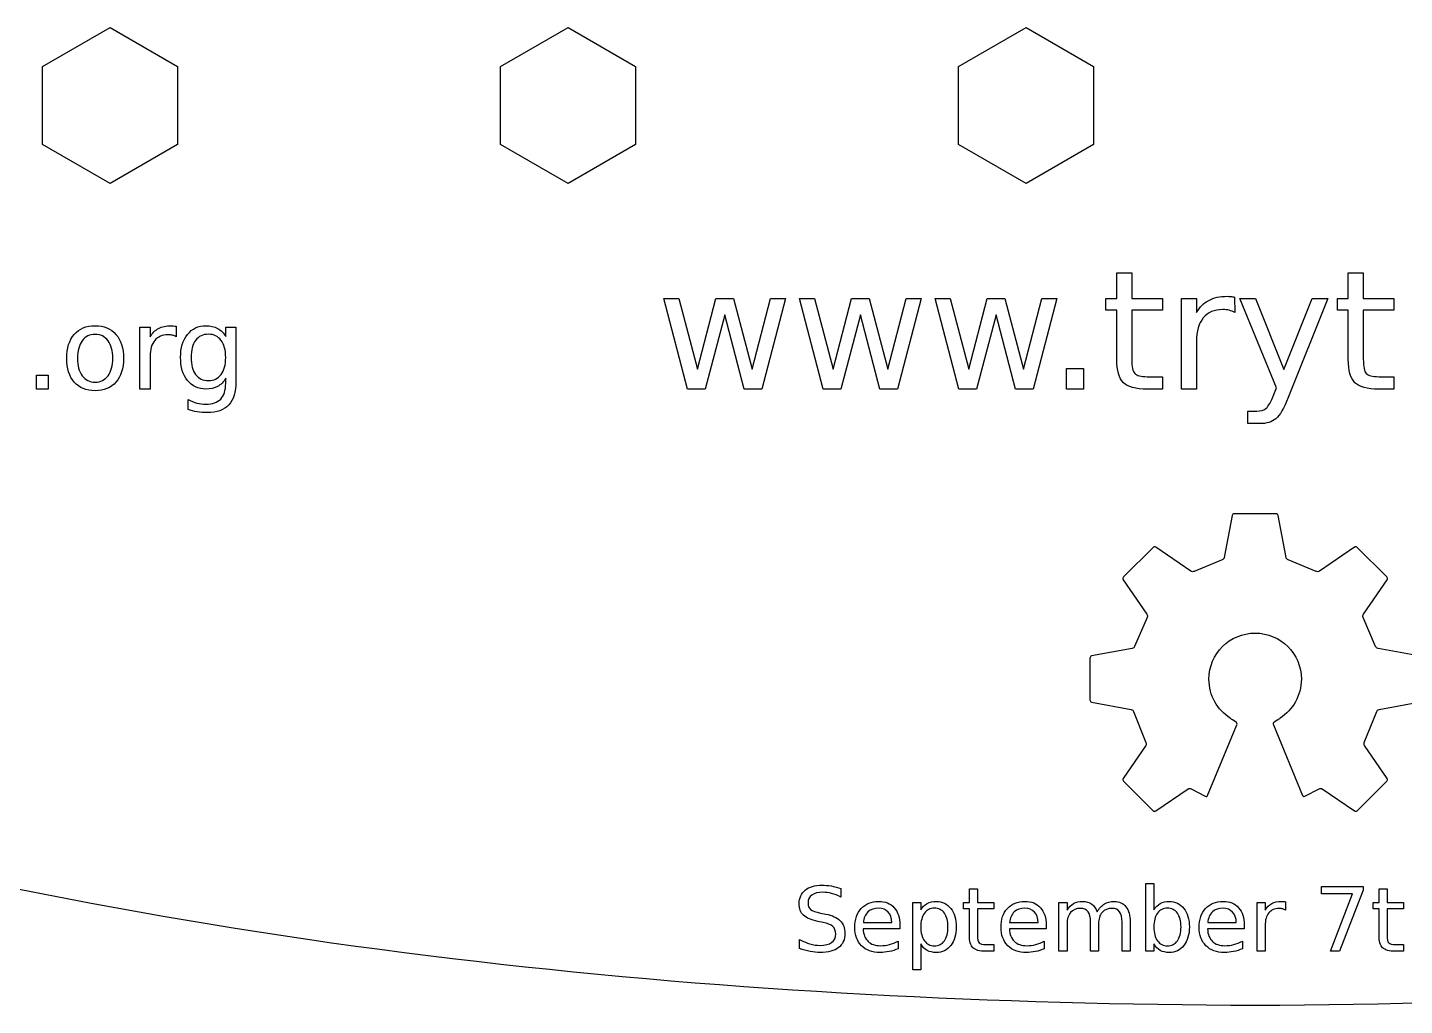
# Model space of a CAD drawing. Extents: x 5 to 370, y 6 to 136.
# Drawn here: x 52.22 to 101.95, y 5.57 to 40.89 of the extents above; entities that cross this region are included whole.
import ezdxf

# ---------------------------------------------------------------- set-up
doc = ezdxf.new("R2010")
doc.units = 0
doc.layers.get('0').update_dxf_attribs({"linetype": 'CONTINUOUS'})

msp = doc.modelspace()

# ---------------------------------------------------------------- linework, layer by layer
at = {"color": 1}
for p, q in [((52.760673, 39.482133), (55.199558, 40.890223)), ((55.199558, 40.890223), (57.638444, 39.482133)), ((69.303477, 39.482133), (71.742363, 40.890223)), ((71.742363, 40.890223), (74.181249, 39.482133)), ((85.846286, 39.482133), (88.285172, 40.890223)), ((88.285172, 40.890223), (90.724057, 39.482133)), ((52.760673, 36.665953), (52.760673, 39.482133)), ((57.638444, 39.482133), (57.638444, 36.665953)), ((69.303477, 36.665953), (69.303477, 39.482133)), ((74.181249, 39.482133), (74.181249, 36.665953)), ((85.846286, 36.665953), (85.846286, 39.482133)), ((90.724057, 39.482133), (90.724057, 36.665953)), ((55.199558, 35.257863), (52.760673, 36.665953)), ((57.638444, 36.665953), (55.199558, 35.257863)), ((71.742363, 35.257863), (69.303477, 36.665953)), ((74.181249, 36.665953), (71.742363, 35.257863)), ((88.285171, 35.257863), (85.846286, 36.665953)), ((90.724057, 36.665953), (88.285171, 35.257863)), ((95.724176, 23.266346), (95.442046, 21.750205)), ((97.311028, 23.33135), (95.802288, 23.33135)), ((97.671449, 21.750205), (97.389229, 23.266346)), ((92.869163, 22.116511), (91.802345, 21.049783)), ((94.237016, 21.256655), (92.970459, 22.125874)), ((100.143035, 22.125874), (98.87639, 21.256655)), ((101.310971, 21.049783), (100.244242, 22.116511)), ((95.367144, 21.664424), (94.350885, 21.248451)), ((98.762521, 21.248451), (97.746351, 21.664424)), ((91.792983, 20.948487), (92.647132, 19.703687)), ((100.466273, 19.703687), (101.320334, 20.948487)), ((92.654177, 19.590354), (92.204765, 18.542083)), ((100.908462, 18.542083), (100.459139, 19.590354)), ((92.118004, 18.467448), (90.652243, 18.194859)), ((102.461073, 18.194859), (100.995223, 18.467448)), ((90.587239, 18.116568), (90.587328, 16.607918)), ((90.652333, 16.529628), (92.082158, 16.263547)), ((101.030891, 16.263458), (102.460716, 16.529538)), ((92.167047, 16.188378), (92.613427, 15.07332)), ((100.499711, 15.07323), (100.946091, 16.188289)), ((94.841403, 13.157524), (95.898591, 15.711948)), ((95.86756, 15.807448), (95.739246, 15.886006)), ((97.214636, 15.711948), (98.271735, 13.157435)), ((97.373981, 15.886006), (97.245667, 15.807448)), ((92.604956, 14.959451), (91.792804, 13.775911)), ((101.320334, 13.775822), (100.508093, 14.959362)), ((91.802167, 13.674526), (92.869074, 12.607797)), ((100.244064, 12.607708), (101.310971, 13.674437)), ((92.97037, 12.598435), (94.132956, 13.396408)), ((94.244417, 13.400242), (94.757139, 13.126493)), ((98.355999, 13.126404), (98.868721, 13.400153)), ((98.980182, 13.396319), (100.142857, 12.598345))]:
    msp.add_line(p, q, dxfattribs=at)
at = {"color": 3}
for p, q in [((91.560824, 31.104893), (91.560824, 32.034493)), ((91.560824, 32.034493), (92.101631, 32.034493)), ((92.101631, 32.034493), (92.101631, 31.104893)), ((99.921408, 31.104893), (99.921408, 32.034493)), ((99.921408, 32.034493), (100.46221, 32.034493)), ((100.46221, 32.034493), (100.46221, 31.104893)), ((75.202144, 31.104893), (75.740027, 31.104893)), ((76.058665, 27.830823), (75.202144, 31.104893)), ((75.740027, 31.104893), (76.412382, 28.549943)), ((76.412382, 28.549943), (77.081813, 31.104893)), ((77.081813, 31.104893), (77.716165, 31.104893)), ((77.716165, 31.104893), (78.38852, 28.549943)), ((78.38852, 28.549943), (79.057951, 31.104893)), ((79.595835, 31.104893), (78.739313, 27.830823)), ((79.057951, 31.104893), (79.595835, 31.104893)), ((80.101562, 31.104893), (80.639446, 31.104893)), ((80.958084, 27.830823), (80.101562, 31.104893)), ((80.639446, 31.104893), (81.311801, 28.549943)), ((81.311801, 28.549943), (81.981232, 31.104893)), ((81.981232, 31.104893), (82.615584, 31.104893)), ((82.615584, 31.104893), (83.287939, 28.549943)), ((83.287939, 28.549943), (83.95737, 31.104893)), ((84.495254, 31.104893), (83.638732, 27.830823)), ((83.95737, 31.104893), (84.495254, 31.104893)), ((85.000981, 31.104893), (85.538865, 31.104893)), ((85.857502, 27.830823), (85.000981, 31.104893)), ((85.538865, 31.104893), (86.211219, 28.549943)), ((86.211219, 28.549943), (86.880651, 31.104893)), ((86.880651, 31.104893), (87.515003, 31.104893)), ((87.515003, 31.104893), (88.187357, 28.549943)), ((88.187357, 28.549943), (88.856789, 31.104893)), ((89.394672, 31.104893), (88.538151, 27.830823)), ((88.856789, 31.104893), (89.394672, 31.104893)), ((91.166181, 30.686863), (91.166181, 31.104893)), ((91.166181, 31.104893), (91.560824, 31.104893)), ((92.101631, 31.104893), (93.209554, 31.104893)), ((93.209554, 31.104893), (93.209554, 30.686863)), ((93.899448, 27.830813), (93.899448, 31.104883)), ((93.899448, 31.104883), (94.440254, 31.104883)), ((94.440254, 31.104883), (94.440254, 30.596233)), ((95.814197, 31.154313), (95.81712, 30.602093)), ((97.325536, 27.883443), (96.00129, 31.104893)), ((96.00129, 31.104893), (96.57133, 31.104893)), ((96.57133, 31.104893), (97.594478, 28.544103)), ((97.594478, 28.544103), (98.617627, 31.104893)), ((99.187666, 31.104893), (97.74941, 27.526803)), ((98.617627, 31.104893), (99.187666, 31.104893)), ((99.526765, 30.686863), (99.526765, 31.104893)), ((99.526765, 31.104893), (99.921408, 31.104893)), ((100.46221, 31.104893), (101.57014, 31.104893)), ((101.57014, 31.104893), (101.57014, 30.686863)), ((77.400451, 30.514393), (76.693017, 27.830823)), ((78.104961, 27.830823), (77.400451, 30.514393)), ((82.29987, 30.514393), (81.592436, 27.830823)), ((83.00438, 27.830823), (82.29987, 30.514393)), ((87.199288, 30.514393), (86.491854, 27.830823)), ((87.903799, 27.830823), (87.199288, 30.514393)), ((91.560824, 30.686863), (91.166181, 30.686863)), ((91.560824, 28.909513), (91.560824, 30.686863)), ((93.209554, 30.686863), (92.101631, 30.686863)), ((92.101631, 30.686863), (92.101631, 28.909513)), ((99.921408, 30.686863), (99.526765, 30.686863)), ((99.921408, 28.909513), (99.921408, 30.686863)), ((101.57014, 30.686863), (100.46221, 30.686863)), ((100.46221, 30.686863), (100.46221, 28.909513)), ((54.66294, 30.120383), (54.66294, 30.120383)), ((56.28102, 27.831993), (56.28102, 30.066583)), ((56.28102, 30.066583), (56.650125, 30.066583)), ((56.650125, 30.066583), (56.650125, 29.719423)), ((57.587856, 30.100493), (57.589848, 29.723343)), ((59.377514, 29.727253), (59.377514, 30.066433)), ((59.377514, 30.066433), (59.744624, 30.066433)), ((59.744624, 30.066433), (59.744624, 28.109253)), ((54.66294, 29.809133), (54.66294, 29.809133)), ((94.440254, 29.555543), (94.440254, 27.830813)), ((56.650125, 29.009143), (56.650125, 27.831993)), ((59.377514, 28.975153), (59.377514, 28.975153)), ((89.73962, 28.573333), (90.356432, 28.573333)), ((89.73962, 27.830823), (89.73962, 28.573333)), ((90.356432, 28.573333), (90.356432, 27.830823)), ((52.548063, 28.338693), (52.969043, 28.338693)), ((52.548063, 27.831923), (52.548063, 28.338693)), ((52.969043, 28.338693), (52.969043, 27.831923)), ((59.377514, 28.043393), (59.377514, 28.224953)), ((92.657054, 28.281003), (93.209554, 28.281003)), ((93.209554, 28.281003), (93.209554, 27.830823)), ((97.229066, 27.637883), (97.325536, 27.883443)), ((101.01764, 28.281003), (101.57014, 28.281003)), ((101.57014, 28.281003), (101.57014, 27.830823)), ((52.969043, 27.831923), (52.548063, 27.831923)), ((56.650125, 27.831993), (56.28102, 27.831993)), ((58.016811, 27.099683), (58.016811, 27.456813)), ((76.693017, 27.830823), (76.058665, 27.830823)), ((78.739313, 27.830823), (78.104961, 27.830823)), ((81.592436, 27.830823), (80.958084, 27.830823)), ((83.638732, 27.830823), (83.00438, 27.830823)), ((86.491854, 27.830823), (85.857502, 27.830823)), ((88.538151, 27.830823), (87.903799, 27.830823)), ((90.356432, 27.830823), (89.73962, 27.830823)), ((93.209554, 27.830823), (92.657054, 27.830823)), ((94.440254, 27.830813), (93.899448, 27.830813)), ((101.57014, 27.830823), (101.01764, 27.830823)), ((96.29654, 26.585503), (96.29654, 27.035683)), ((96.29654, 27.035683), (96.612254, 27.035683)), ((96.726262, 26.585503), (96.29654, 26.585503)), ((92.607064, 7.531623), (92.607064, 9.975143)), ((92.607064, 9.975143), (92.897584, 9.975143)), ((92.897584, 9.975143), (92.897584, 9.023423)), ((81.598693, 9.799193), (81.598695, 9.799183)), ((81.598695, 9.799183), (81.598695, 9.489823)), ((86.2376, 9.789713), (86.52812, 9.789763)), ((86.2376, 9.290333), (86.2376, 9.789713)), ((86.52812, 9.789763), (86.52812, 9.290383)), ((98.948261, 9.876133), (100.45583, 9.876133)), ((98.948261, 9.609173), (98.948261, 9.876133)), ((100.07422, 9.609173), (98.948261, 9.609173)), ((99.27333, 7.531553), (100.07422, 9.609173)), ((100.45583, 9.741083), (99.60468, 7.531553)), ((100.45583, 9.876133), (100.45583, 9.741083)), ((101.03059, 9.789713), (101.32111, 9.789763)), ((101.03059, 9.290333), (101.03059, 9.789713)), ((101.32111, 9.789763), (101.32111, 9.290383)), ((84.189823, 6.862573), (84.189823, 9.290383)), ((84.189823, 9.290383), (84.480344, 9.290383)), ((84.480344, 9.290383), (84.480344, 9.023423)), ((86.025594, 9.065773), (86.025594, 9.290333)), ((86.025594, 9.290333), (86.2376, 9.290333)), ((86.237596, 9.065773), (86.025594, 9.065773)), ((86.237596, 8.110973), (86.237596, 9.065773)), ((86.52812, 9.290383), (87.123294, 9.290383)), ((87.123294, 9.065823), (86.52812, 9.065823)), ((86.52812, 9.065823), (86.52812, 8.111023)), ((87.123294, 9.290383), (87.123294, 9.065823)), ((89.472585, 7.531603), (89.472585, 9.290433)), ((89.472585, 9.290433), (89.763106, 9.290433)), ((89.763106, 9.290433), (89.763106, 9.017183)), ((90.85295, 8.952813), (90.852948, 8.952753)), ((96.627239, 7.531483), (96.627239, 9.290313)), ((96.627239, 9.290313), (96.917759, 9.290313)), ((96.917759, 9.290313), (96.917759, 9.017063)), ((97.655843, 9.316693), (97.657409, 9.020273)), ((100.81859, 9.065773), (100.81859, 9.290333)), ((100.81859, 9.290333), (101.03059, 9.290333)), ((101.03059, 9.065773), (100.81859, 9.065773)), ((101.03059, 8.110973), (101.03059, 9.065773)), ((101.32111, 9.290383), (101.91628, 9.290383)), ((101.91628, 9.065823), (101.32111, 9.065823)), ((101.32111, 9.065823), (101.32111, 8.111023)), ((101.91628, 9.290383), (101.91628, 9.065823)), ((80.954837, 8.571093), (80.76168, 8.608793)), ((80.855903, 8.911923), (81.047489, 8.872623)), ((82.407441, 8.566433), (83.437611, 8.568003)), ((83.726561, 8.483203), (83.726561, 8.341873)), ((83.726561, 8.483123), (83.726561, 8.483203)), ((87.690202, 8.566433), (88.720371, 8.568003)), ((89.009321, 8.483203), (89.009321, 8.341873)), ((89.009321, 8.483123), (89.009321, 8.483203)), ((89.763106, 8.525653), (89.763106, 7.531603)), ((90.61111, 7.531603), (90.61111, 8.583763)), ((90.901631, 8.525653), (90.901631, 7.531603)), ((91.749635, 7.531603), (91.749635, 8.583763)), ((92.040156, 8.593183), (92.040156, 7.531603)), ((94.844856, 8.566433), (95.875025, 8.568003)), ((96.163976, 8.483203), (96.163976, 8.341873)), ((96.163976, 8.483123), (96.163976, 8.483203)), ((96.917759, 8.458013), (96.917759, 7.531483)), ((80.09898, 7.635173), (80.09898, 7.961813)), ((83.726561, 8.341873), (82.398019, 8.341873)), ((85.463402, 8.409403), (85.463402, 8.409403)), ((89.009321, 8.341873), (87.680779, 8.341873)), ((93.880643, 8.409403), (93.880643, 8.409403)), ((96.163976, 8.341873), (94.835433, 8.341873)), ((83.659035, 7.894283), (83.659035, 7.621043)), ((84.480344, 7.795453), (84.480344, 7.795383)), ((84.480344, 7.795383), (84.480344, 6.862573)), ((86.826488, 7.773343), (87.12329, 7.773343)), ((87.12329, 7.531503), (86.826488, 7.531503)), ((87.12329, 7.773343), (87.12329, 7.531503)), ((88.941795, 7.894283), (88.941795, 7.621043)), ((89.763106, 7.531603), (89.472585, 7.531603)), ((90.901631, 7.531603), (90.61111, 7.531603)), ((92.040156, 7.531603), (91.749635, 7.531603)), ((92.897584, 7.531623), (92.607064, 7.531623)), ((92.897584, 7.795453), (92.897584, 7.531623)), ((96.096449, 7.894283), (96.096449, 7.621043)), ((96.917759, 7.531483), (96.627239, 7.531483)), ((99.60468, 7.531553), (99.27333, 7.531553)), ((101.61948, 7.773343), (101.91628, 7.773343)), ((101.91628, 7.531503), (101.61948, 7.531503)), ((101.91628, 7.773343), (101.91628, 7.531503)), ((84.480344, 6.862573), (84.189823, 6.862573))]:
    msp.add_line(p, q, dxfattribs=at)
for points in [[(94.440254, 30.596233), (94.553288, 30.795013), (94.700427, 30.942153), (94.88167, 31.037653)], [(94.88167, 31.037653), (95.062913, 31.135093), (95.283134, 31.183813), (95.542331, 31.183813)], [(95.542331, 31.183813), (95.579358, 31.183813), (95.620284, 31.180813), (95.665109, 31.174813)], [(95.665109, 31.174813), (95.709936, 31.170813), (95.759632, 31.16398), (95.814197, 31.154313)], [(94.682887, 30.406223), (94.521132, 30.20939), (94.440254, 29.92583), (94.440254, 29.555543)], [(95.384474, 30.704393), (95.080453, 30.704393), (94.84659, 30.605003), (94.682887, 30.406223)], [(95.618337, 30.678093), (95.548178, 30.695627), (95.470224, 30.704393), (95.384474, 30.704393)], [(95.81712, 30.602093), (95.756707, 30.63716), (95.690446, 30.662493), (95.618337, 30.678093)], [(53.908767, 29.809133), (54.090992, 30.016633), (54.342383, 30.120383), (54.66294, 30.120383)], [(54.66294, 30.120383), (54.982167, 30.120383), (55.232892, 30.016633), (55.415117, 29.809133)], [(56.650125, 29.719423), (56.727272, 29.855097), (56.827695, 29.95552), (56.951395, 30.020693)], [(56.951395, 30.020693), (57.075096, 30.087227), (57.225398, 30.120493), (57.402303, 30.120493)], [(57.402303, 30.120493), (57.427576, 30.120493), (57.45551, 30.118493), (57.486103, 30.114493)], [(57.486103, 30.114493), (57.516696, 30.111827), (57.550614, 30.10716), (57.587856, 30.100493)], [(57.998855, 29.807093), (58.166448, 30.01592), (58.387247, 30.120333), (58.66125, 30.120333)], [(58.66125, 30.120333), (58.826183, 30.120333), (58.96784, 30.087733), (59.08622, 30.022533)], [(59.08622, 30.022533), (59.2046, 29.957333), (59.301698, 29.858907), (59.377514, 29.727253)], [(53.637425, 28.947223), (53.637425, 29.314337), (53.727872, 29.60164), (53.908767, 29.809133)], [(54.196071, 29.577693), (54.081682, 29.424733), (54.024487, 29.214577), (54.024487, 28.947223)], [(54.66294, 29.809133), (54.466084, 29.809133), (54.310461, 29.731987), (54.196071, 29.577693)], [(55.127814, 29.575703), (55.013424, 29.731323), (54.858466, 29.809133), (54.66294, 29.809133)], [(55.299398, 28.947223), (55.299398, 29.211917), (55.242203, 29.42141), (55.127814, 29.575703)], [(55.415117, 29.809133), (55.597342, 29.60164), (55.688455, 29.314337), (55.688455, 28.947223)], [(56.815724, 29.589733), (56.705325, 29.455393), (56.650125, 29.261863), (56.650125, 29.009143)], [(57.294564, 29.793243), (57.087067, 29.793243), (56.927453, 29.725407), (56.815724, 29.589733)], [(57.454177, 29.775243), (57.40629, 29.787243), (57.353086, 29.793243), (57.294564, 29.793243)], [(57.589848, 29.723343), (57.548615, 29.747277), (57.503391, 29.764577), (57.454177, 29.775243)], [(57.747464, 28.975103), (57.747464, 29.320937), (57.831261, 29.598267), (57.998855, 29.807093)], [(58.290149, 29.593653), (58.18108, 29.447347), (58.126545, 29.24118), (58.126545, 28.975153)], [(58.751032, 29.813123), (58.554175, 29.813123), (58.400548, 29.739967), (58.290149, 29.593653)], [(59.211915, 29.593653), (59.102846, 29.739967), (58.949219, 29.813123), (58.751032, 29.813123)], [(59.377514, 28.975153), (59.377514, 29.24118), (59.322314, 29.447347), (59.211915, 29.593653)], [(53.908767, 28.085313), (53.727872, 28.29414), (53.637425, 28.581443), (53.637425, 28.947223)], [(54.024487, 28.947223), (54.024487, 28.67987), (54.081017, 28.469047), (54.194076, 28.314753)], [(55.127814, 28.316753), (55.242203, 28.471047), (55.299398, 28.681203), (55.299398, 28.947223)], [(55.688455, 28.947223), (55.688455, 28.581443), (55.597342, 28.29414), (55.415117, 28.085313)], [(57.998855, 28.145113), (57.831261, 28.35394), (57.747464, 28.630603), (57.747464, 28.975103)], [(58.126545, 28.975153), (58.126545, 28.71046), (58.18108, 28.50496), (58.290149, 28.358653)], [(59.211915, 28.358653), (59.322314, 28.50496), (59.377514, 28.71046), (59.377514, 28.975153)], [(91.797609, 28.061763), (91.639752, 28.21767), (91.560824, 28.500253), (91.560824, 28.909513)], [(92.101631, 28.909513), (92.101631, 28.64252), (92.137685, 28.47102), (92.209792, 28.395013)], [(100.15819, 28.061763), (100.000335, 28.21767), (99.921408, 28.500253), (99.921408, 28.909513)], [(100.46221, 28.909513), (100.46221, 28.64252), (100.498267, 28.47102), (100.57038, 28.395013)], [(58.290149, 28.358653), (58.400548, 28.21234), (58.554175, 28.139183), (58.751032, 28.139183)], [(58.751032, 28.139183), (58.949219, 28.139183), (59.102846, 28.21234), (59.211915, 28.358653)], [(92.209792, 28.395013), (92.283849, 28.319007), (92.432936, 28.281003), (92.657054, 28.281003)], [(100.57038, 28.395013), (100.644433, 28.319007), (100.79352, 28.281003), (101.01764, 28.281003)], [(54.66294, 27.774063), (54.342383, 27.774063), (54.090992, 27.877813), (53.908767, 28.085313)], [(54.194076, 28.314753), (54.308465, 28.161793), (54.464753, 28.085313), (54.66294, 28.085313)], [(54.66294, 28.085313), (54.858466, 28.085313), (55.013424, 28.16246), (55.127814, 28.316753)], [(55.415117, 28.085313), (55.232892, 27.877813), (54.982167, 27.774063), (54.66294, 27.774063)], [(58.66125, 27.831873), (58.387247, 27.831873), (58.166448, 27.936287), (57.998855, 28.145113)], [(59.08622, 27.929673), (58.96784, 27.864473), (58.826183, 27.831873), (58.66125, 27.831873)], [(59.377514, 28.224953), (59.301698, 28.093273), (59.2046, 27.994847), (59.08622, 27.929673)], [(59.197949, 27.474773), (59.317659, 27.5998), (59.377514, 27.78934), (59.377514, 28.043393)], [(59.744624, 28.109253), (59.744624, 27.72884), (59.660162, 27.446193), (59.491238, 27.261313)], [(92.657054, 27.830823), (92.241948, 27.830823), (91.955466, 27.907803), (91.797609, 28.061763)], [(101.01764, 27.830823), (100.602533, 27.830823), (100.31605, 27.907803), (100.15819, 28.061763)], [(58.016811, 27.456813), (58.12455, 27.39828), (58.230959, 27.355053), (58.336038, 27.327133)], [(58.657259, 27.285233), (58.898009, 27.285233), (59.078239, 27.348413), (59.197949, 27.474773)], [(96.957201, 27.140923), (97.039053, 27.211083), (97.129675, 27.376737), (97.229066, 27.637883)], [(97.74941, 27.526803), (97.597399, 27.13703), (97.449287, 26.882703), (97.305072, 26.763823)], [(58.350004, 27.011883), (58.235614, 27.030483), (58.12455, 27.05975), (58.016811, 27.099683)], [(58.336038, 27.327133), (58.441117, 27.2992), (58.54819, 27.285233), (58.657259, 27.285233)], [(58.715119, 26.981983), (58.586098, 26.981983), (58.464393, 26.99195), (58.350004, 27.011883)], [(59.491238, 27.261313), (59.322314, 27.075093), (59.063608, 26.981983), (58.715119, 26.981983)], [(96.612254, 27.035683), (96.760367, 27.035683), (96.875349, 27.070763), (96.957201, 27.140923)], [(97.305072, 26.763823), (97.160857, 26.644943), (96.96792, 26.585503), (96.726262, 26.585503)], [(80.089557, 9.249513), (80.089557, 9.456807), (80.162318, 9.620127), (80.30784, 9.739473)], [(80.30784, 9.739473), (80.454409, 9.85882), (80.655941, 9.918493), (80.912437, 9.918493)], [(80.54811, 9.560493), (80.454935, 9.493487), (80.408347, 9.398217), (80.408347, 9.274683)], [(80.948558, 9.660993), (80.775816, 9.660993), (80.642333, 9.627493), (80.54811, 9.560493)], [(80.912437, 9.918493), (81.022364, 9.918493), (81.134384, 9.90856), (81.248498, 9.888693)], [(81.257922, 9.618593), (81.151137, 9.64686), (81.048015, 9.660993), (80.948558, 9.660993)], [(81.248498, 9.888693), (81.362613, 9.868827), (81.479344, 9.838993), (81.598693, 9.799193)], [(81.598695, 9.489823), (81.478299, 9.547423), (81.364708, 9.590347), (81.257922, 9.618593)], [(80.248166, 8.830223), (80.142427, 8.930723), (80.089557, 9.070487), (80.089557, 9.249513)], [(80.408347, 9.274683), (80.408347, 9.171037), (80.43923, 9.092517), (80.500997, 9.039123)], [(80.500997, 9.039123), (80.56381, 8.98679), (80.682112, 8.94439), (80.855903, 8.911923)], [(82.096506, 8.393613), (82.096506, 8.68152), (82.173978, 8.90975), (82.328922, 9.078303)], [(82.328922, 9.078303), (82.484913, 9.247903), (82.694821, 9.332703), (82.958645, 9.332703)], [(82.573901, 8.951183), (82.477584, 8.860097), (82.422098, 8.731847), (82.407441, 8.566433)], [(82.961785, 9.087803), (82.80056, 9.087803), (82.671265, 9.042263), (82.573901, 8.951183)], [(82.958645, 9.332703), (83.195249, 9.332703), (83.382124, 9.256277), (83.519271, 9.103423)], [(83.304128, 8.946473), (83.218281, 9.040693), (83.104166, 9.087803), (82.961785, 9.087803)], [(83.519271, 9.103423), (83.657464, 8.951623), (83.726561, 8.744857), (83.726561, 8.483123)], [(84.480344, 9.023423), (84.541064, 9.12811), (84.617489, 9.20558), (84.709619, 9.255833)], [(84.971873, 9.090943), (84.819022, 9.090943), (84.698626, 9.030223), (84.610685, 8.908783)], [(84.709619, 9.255833), (84.802795, 9.307167), (84.913769, 9.332833), (85.04254, 9.332833)], [(85.33149, 8.908783), (85.244595, 9.030223), (85.124723, 9.090943), (84.971873, 9.090943)], [(85.04254, 9.332833), (85.256112, 9.332833), (85.429377, 9.248033), (85.562336, 9.078433)], [(85.562336, 9.078433), (85.696342, 8.908833), (85.763345, 8.68584), (85.763345, 8.409453)], [(87.379266, 8.393613), (87.379266, 8.68152), (87.456738, 8.90975), (87.611683, 9.078303)], [(87.611683, 9.078303), (87.767674, 9.247903), (87.977581, 9.332703), (88.241405, 9.332703)], [(87.856662, 8.951183), (87.760345, 8.860097), (87.704859, 8.731847), (87.690202, 8.566433)], [(88.244546, 9.087803), (88.08332, 9.087803), (87.954025, 9.042263), (87.856662, 8.951183)], [(88.241405, 9.332703), (88.478009, 9.332703), (88.664884, 9.256277), (88.802031, 9.103423)], [(88.586889, 8.946473), (88.501042, 9.040693), (88.386927, 9.087803), (88.244546, 9.087803)], [(88.802031, 9.103423), (88.940224, 8.951623), (89.009321, 8.744857), (89.009321, 8.483123)], [(89.763106, 9.017183), (89.829059, 9.125017), (89.908102, 9.204583), (90.000233, 9.255883)], [(90.245213, 9.081573), (90.097597, 9.081573), (89.980342, 9.03132), (89.893447, 8.930813)], [(90.000233, 9.255883), (90.092362, 9.307217), (90.201766, 9.332883), (90.328443, 9.332883)], [(90.5216, 8.959083), (90.461927, 9.040743), (90.369798, 9.081573), (90.245213, 9.081573)], [(90.328443, 9.332883), (90.456167, 9.332883), (90.564523, 9.300417), (90.653512, 9.235483)], [(90.61111, 8.583763), (90.61111, 8.753363), (90.581273, 8.87847), (90.5216, 8.959083)], [(90.653512, 9.235483), (90.743547, 9.17055), (90.810026, 9.076327), (90.85295, 8.952813)], [(90.852948, 8.952753), (90.925185, 9.082573), (91.011556, 9.178367), (91.112061, 9.240133)], [(91.386878, 9.081573), (91.237169, 9.081573), (91.118867, 9.031843), (91.031972, 8.932383)], [(91.112061, 9.240133), (91.212565, 9.301933), (91.330867, 9.332833), (91.466967, 9.332833)], [(91.660125, 8.959083), (91.600452, 9.040743), (91.509369, 9.081573), (91.386878, 9.081573)], [(91.466967, 9.332833), (91.650178, 9.332833), (91.791512, 9.268447), (91.89097, 9.139673)], [(91.749635, 8.583763), (91.749635, 8.752317), (91.719798, 8.877423), (91.660125, 8.959083)], [(91.89097, 9.139673), (91.990427, 9.011953), (92.040156, 8.82979), (92.040156, 8.593183)], [(92.897584, 9.023423), (92.958304, 9.12811), (93.034729, 9.20558), (93.12686, 9.255833)], [(93.389113, 9.090943), (93.236263, 9.090943), (93.115867, 9.030223), (93.027926, 8.908783)], [(93.12686, 9.255833), (93.220036, 9.307167), (93.33101, 9.332833), (93.459781, 9.332833)], [(93.748731, 8.908783), (93.661836, 9.030223), (93.541964, 9.090943), (93.389113, 9.090943)], [(93.459781, 9.332833), (93.673352, 9.332833), (93.846618, 9.248033), (93.979577, 9.078433)], [(93.979577, 9.078433), (94.113582, 8.908833), (94.180585, 8.68584), (94.180585, 8.409453)], [(94.53392, 8.393613), (94.53392, 8.68152), (94.611392, 8.90975), (94.766337, 9.078303)], [(94.766337, 9.078303), (94.922328, 9.247903), (95.132235, 9.332703), (95.396059, 9.332703)], [(95.011316, 8.951183), (94.914999, 8.860097), (94.859513, 8.731847), (94.844856, 8.566433)], [(95.3992, 9.087803), (95.237975, 9.087803), (95.10868, 9.042263), (95.011316, 8.951183)], [(95.396059, 9.332703), (95.632663, 9.332703), (95.819538, 9.256277), (95.956685, 9.103423)], [(95.741543, 8.946473), (95.655696, 9.040693), (95.541581, 9.087803), (95.3992, 9.087803)], [(95.956685, 9.103423), (96.094879, 8.951623), (96.163976, 8.744857), (96.163976, 8.483123)], [(96.917759, 9.017063), (96.978479, 9.12385), (97.057522, 9.202893), (97.154887, 9.254193)], [(97.424992, 9.075173), (97.261673, 9.075173), (97.136042, 9.02178), (97.048101, 8.914993)], [(97.154887, 9.254193), (97.25225, 9.306527), (97.370552, 9.332693), (97.509793, 9.332693)], [(97.550623, 9.061073), (97.512936, 9.070473), (97.471059, 9.075173), (97.424992, 9.075173)], [(97.509793, 9.332693), (97.529686, 9.332693), (97.551673, 9.331027), (97.575753, 9.327693)], [(97.657409, 9.020273), (97.624956, 9.03914), (97.58936, 9.05274), (97.550623, 9.061073)], [(97.575753, 9.327693), (97.599833, 9.325693), (97.62653, 9.322027), (97.655843, 9.316693)], [(80.76168, 8.608793), (80.525076, 8.655927), (80.353905, 8.729737), (80.248166, 8.830223)], [(81.301891, 8.425043), (81.231748, 8.489977), (81.116063, 8.53866), (80.954837, 8.571093)], [(81.047489, 8.872623), (81.284094, 8.827623), (81.458406, 8.748057), (81.570426, 8.633923)], [(81.570426, 8.633923), (81.683493, 8.520857), (81.740027, 8.369053), (81.740027, 8.178513)], [(83.437611, 8.568003), (83.435544, 8.72609), (83.39105, 8.852247), (83.304128, 8.946473)], [(84.610685, 8.908783), (84.523791, 8.788383), (84.480344, 8.621923), (84.480344, 8.409403)], [(85.463402, 8.409403), (85.463402, 8.621923), (85.419431, 8.788383), (85.33149, 8.908783)], [(88.720371, 8.568003), (88.718304, 8.72609), (88.67381, 8.852247), (88.586889, 8.946473)], [(89.893447, 8.930813), (89.806553, 8.83136), (89.763106, 8.696307), (89.763106, 8.525653)], [(91.031972, 8.932383), (90.945078, 8.83293), (90.901631, 8.697353), (90.901631, 8.525653)], [(93.027926, 8.908783), (92.941031, 8.788383), (92.897584, 8.621923), (92.897584, 8.409403)], [(93.880643, 8.409403), (93.880643, 8.621923), (93.836672, 8.788383), (93.748731, 8.908783)], [(95.875025, 8.568003), (95.872958, 8.72609), (95.828464, 8.852247), (95.741543, 8.946473)], [(97.048101, 8.914993), (96.961206, 8.809253), (96.917759, 8.656927), (96.917759, 8.458013)], [(80.09898, 7.961813), (80.227751, 7.889573), (80.353904, 7.835133), (80.477441, 7.798493)], [(81.261061, 7.850283), (81.359472, 7.921477), (81.408677, 8.023027), (81.408677, 8.154933)], [(81.408677, 8.154933), (81.408677, 8.2701), (81.373082, 8.360137), (81.301891, 8.425043)], [(81.740027, 8.178513), (81.740027, 7.951333), (81.663602, 7.779117), (81.510752, 7.661863)], [(82.341485, 7.730913), (82.178166, 7.894233), (82.096506, 8.115133), (82.096506, 8.393613)], [(82.398019, 8.341873), (82.410579, 8.14296), (82.470253, 7.991157), (82.577042, 7.886463)], [(84.480344, 8.409403), (84.480344, 8.196877), (84.523791, 8.02989), (84.610685, 7.908443)], [(85.33149, 7.908443), (85.419431, 8.02989), (85.463402, 8.196877), (85.463402, 8.409403)], [(85.763345, 8.409453), (85.763345, 8.133067), (85.696342, 7.91007), (85.562336, 7.740463)], [(86.364796, 7.655563), (86.279996, 7.739317), (86.237596, 7.89112), (86.237596, 8.110973)], [(86.52812, 8.111023), (86.52812, 7.967597), (86.547487, 7.87547), (86.58622, 7.834643)], [(87.624246, 7.730913), (87.460926, 7.894233), (87.379266, 8.115133), (87.379266, 8.393613)], [(87.680779, 8.341873), (87.693339, 8.14296), (87.753014, 7.991157), (87.859803, 7.886463)], [(92.897584, 8.409403), (92.897584, 8.196877), (92.941031, 8.02989), (93.027926, 7.908443)], [(93.748731, 7.908443), (93.836672, 8.02989), (93.880643, 8.196877), (93.880643, 8.409403)], [(94.180585, 8.409453), (94.180585, 8.133067), (94.113582, 7.91007), (93.979577, 7.740463)], [(94.7789, 7.730913), (94.61558, 7.894233), (94.53392, 8.115133), (94.53392, 8.393613)], [(94.835433, 8.341873), (94.847993, 8.14296), (94.907668, 7.991157), (95.014457, 7.886463)], [(101.15779, 7.655563), (101.07299, 7.739317), (101.03059, 7.89112), (101.03059, 8.110973)], [(101.32111, 8.111023), (101.32111, 7.967597), (101.340477, 7.87547), (101.37921, 7.834643)], [(80.486864, 7.523673), (80.36228, 7.548807), (80.232985, 7.585973), (80.09898, 7.635173)], [(80.477441, 7.798493), (80.600978, 7.761827), (80.722421, 7.743493), (80.84177, 7.743493)], [(80.84177, 7.485973), (80.730796, 7.485973), (80.612494, 7.49854), (80.486864, 7.523673)], [(80.84177, 7.743493), (81.022887, 7.743493), (81.16265, 7.77909), (81.261061, 7.850283)], [(81.510752, 7.661863), (81.358949, 7.544603), (81.135955, 7.485973), (80.84177, 7.485973)], [(83.008897, 7.485933), (82.728322, 7.485933), (82.505852, 7.567593), (82.341485, 7.730913)], [(82.577042, 7.886463), (82.684875, 7.782817), (82.834584, 7.730993), (83.026171, 7.730993)], [(83.340247, 7.520533), (83.231368, 7.497467), (83.120918, 7.485933), (83.008897, 7.485933)], [(83.026171, 7.730993), (83.137144, 7.730993), (83.244454, 7.744593), (83.348099, 7.771793)], [(83.659035, 7.621043), (83.55539, 7.577043), (83.449127, 7.54354), (83.340247, 7.520533)], [(83.348099, 7.771793), (83.452791, 7.798993), (83.556436, 7.839823), (83.659035, 7.894283)], [(84.709619, 7.561463), (84.61749, 7.61273), (84.541065, 7.690727), (84.480344, 7.795453)], [(84.610685, 7.908443), (84.698626, 7.78805), (84.819022, 7.727853), (84.971873, 7.727853)], [(85.04254, 7.486063), (84.913769, 7.486063), (84.802795, 7.511197), (84.709619, 7.561463)], [(84.971873, 7.727853), (85.124723, 7.727853), (85.244595, 7.78805), (85.33149, 7.908443)], [(85.562336, 7.740463), (85.429377, 7.570863), (85.256112, 7.486063), (85.04254, 7.486063)], [(86.826488, 7.531503), (86.603494, 7.531503), (86.449597, 7.572857), (86.364796, 7.655563)], [(86.58622, 7.834643), (86.626, 7.793777), (86.706089, 7.773343), (86.826488, 7.773343)], [(88.291658, 7.485933), (88.011083, 7.485933), (87.788613, 7.567593), (87.624246, 7.730913)], [(87.859803, 7.886463), (87.967636, 7.782817), (88.117345, 7.730993), (88.308932, 7.730993)], [(88.623008, 7.520533), (88.514128, 7.497467), (88.403678, 7.485933), (88.291658, 7.485933)], [(88.308932, 7.730993), (88.419905, 7.730993), (88.527215, 7.744593), (88.63086, 7.771793)], [(88.941795, 7.621043), (88.83815, 7.577043), (88.731887, 7.54354), (88.623008, 7.520533)], [(88.63086, 7.771793), (88.735552, 7.798993), (88.839197, 7.839823), (88.941795, 7.894283)], [(93.12686, 7.561463), (93.034731, 7.61273), (92.958305, 7.690727), (92.897584, 7.795453)], [(93.027926, 7.908443), (93.115867, 7.78805), (93.236263, 7.727853), (93.389113, 7.727853)], [(93.459781, 7.486063), (93.33101, 7.486063), (93.220036, 7.511197), (93.12686, 7.561463)], [(93.389113, 7.727853), (93.541964, 7.727853), (93.661836, 7.78805), (93.748731, 7.908443)], [(93.979577, 7.740463), (93.846618, 7.570863), (93.673352, 7.486063), (93.459781, 7.486063)], [(95.446312, 7.485933), (95.165737, 7.485933), (94.943267, 7.567593), (94.7789, 7.730913)], [(95.014457, 7.886463), (95.12229, 7.782817), (95.271999, 7.730993), (95.463586, 7.730993)], [(95.777662, 7.520533), (95.668782, 7.497467), (95.558332, 7.485933), (95.446312, 7.485933)], [(95.463586, 7.730993), (95.574559, 7.730993), (95.681869, 7.744593), (95.785514, 7.771793)], [(96.096449, 7.621043), (95.992804, 7.577043), (95.886541, 7.54354), (95.777662, 7.520533)], [(95.785514, 7.771793), (95.890206, 7.798993), (95.993851, 7.839823), (96.096449, 7.894283)], [(101.61948, 7.531503), (101.396487, 7.531503), (101.24259, 7.572857), (101.15779, 7.655563)], [(101.37921, 7.834643), (101.41901, 7.793777), (101.4991, 7.773343), (101.61948, 7.773343)]]:
    msp.add_open_spline(points, degree=3, dxfattribs=at)
at = {"color": 1}
for points in [[(95.802288, 23.33135), (95.765997, 23.33135), (95.730775, 23.302102), (95.724176, 23.266346)], [(97.389229, 23.266346), (97.382631, 23.302102), (97.347409, 23.33135), (97.311028, 23.33135)], [(92.970459, 22.125874), (92.940409, 22.146472), (92.894844, 22.142281), (92.869163, 22.116511)], [(100.244242, 22.116511), (100.218472, 22.142281), (100.172996, 22.146472), (100.143035, 22.125874)], [(95.442046, 21.750205), (95.435269, 21.714448), (95.401741, 21.675838), (95.367144, 21.664424)], [(97.746351, 21.664424), (97.711843, 21.675838), (97.678226, 21.714448), (97.671449, 21.750205)], [(91.802345, 21.049783), (91.776665, 21.024013), (91.772385, 20.978447), (91.792983, 20.948487)], [(94.350885, 21.248451), (94.318249, 21.232401), (94.266887, 21.236057), (94.237016, 21.256655)], [(98.87639, 21.256655), (98.846429, 21.236057), (98.795068, 21.232401), (98.762521, 21.248451)], [(101.320334, 20.948487), (101.340753, 20.978447), (101.336741, 21.024013), (101.310971, 21.049783)], [(92.647132, 19.703687), (92.667641, 19.673548), (92.670851, 19.622722), (92.654177, 19.590354)], [(100.459139, 19.590354), (100.442376, 19.622722), (100.445586, 19.673548), (100.466273, 19.703687)], [(94.888128, 17.353549), (94.888128, 18.275022), (95.635186, 19.02199), (96.556569, 19.02199)], [(96.556569, 19.02199), (97.477952, 19.02199), (98.224921, 18.275022), (98.224921, 17.353549)], [(92.204765, 18.542083), (92.192816, 18.507664), (92.15385, 18.474136), (92.118004, 18.467448)], [(100.995223, 18.467448), (100.959556, 18.474136), (100.9205, 18.507664), (100.908462, 18.542083)], [(90.652243, 18.194859), (90.616398, 18.188082), (90.587239, 18.152949), (90.587239, 18.116568)], [(95.658102, 15.948157), (95.195226, 16.244554), (94.888128, 16.763072), (94.888128, 17.353549)], [(98.224921, 17.353549), (98.224921, 16.763072), (97.917912, 16.244554), (97.454947, 15.948157)], [(90.587328, 16.607918), (90.587328, 16.571537), (90.616576, 16.536137), (90.652333, 16.529628)], [(92.082158, 16.263547), (92.117914, 16.257038), (92.156168, 16.223065), (92.167047, 16.188378)], [(95.739246, 15.886006), (95.715527, 15.900451), (95.683337, 15.925329), (95.658102, 15.948157)], [(97.454947, 15.948157), (97.42989, 15.925329), (97.397611, 15.900451), (97.373981, 15.886006)], [(100.946091, 16.188289), (100.957059, 16.222975), (100.995045, 16.256949), (101.030891, 16.263458)], [(95.898591, 15.711948), (95.91259, 15.745565), (95.898591, 15.788455), (95.86756, 15.807448)], [(97.245667, 15.807448), (97.214815, 15.788455), (97.200726, 15.745565), (97.214636, 15.711948)], [(92.613427, 15.07332), (92.629388, 15.040594), (92.625643, 14.989411), (92.604956, 14.959451)], [(100.508093, 14.959362), (100.487584, 14.989322), (100.48375, 15.040505), (100.499711, 15.07323)], [(91.792804, 13.775911), (91.772295, 13.74595), (91.776486, 13.700296), (91.802167, 13.674526)], [(101.310971, 13.674437), (101.336741, 13.700207), (101.340932, 13.745861), (101.320334, 13.775822)], [(94.132956, 13.396408), (94.162916, 13.416917), (94.213118, 13.418522), (94.244417, 13.400242)], [(94.757139, 13.126493), (94.789596, 13.109908), (94.827493, 13.123908), (94.841403, 13.157524)], [(98.271735, 13.157435), (98.285645, 13.123818), (98.323453, 13.109908), (98.355999, 13.126404)], [(98.868721, 13.400153), (98.900109, 13.418433), (98.950222, 13.416917), (98.980182, 13.396319)], [(92.869074, 12.607797), (92.894755, 12.582206), (92.94032, 12.578015), (92.97037, 12.598435)], [(100.142857, 12.598345), (100.172818, 12.577926), (100.218472, 12.582117), (100.244064, 12.607708)]]:
    msp.add_open_spline(points, degree=3, dxfattribs=at)
at = {"color": 7}
for points in [[(152.786002, 12.519669), (134.507839, 7.487702), (115.47709, 5.634712), (96.559928, 5.574043)], [(96.559928, 5.574043), (77.797741, 5.632269), (58.928099, 7.460652), (40.784546, 12.394005)]]:
    msp.add_open_spline(points, degree=3, dxfattribs=at)

doc.saveas('drawing.dxf')
